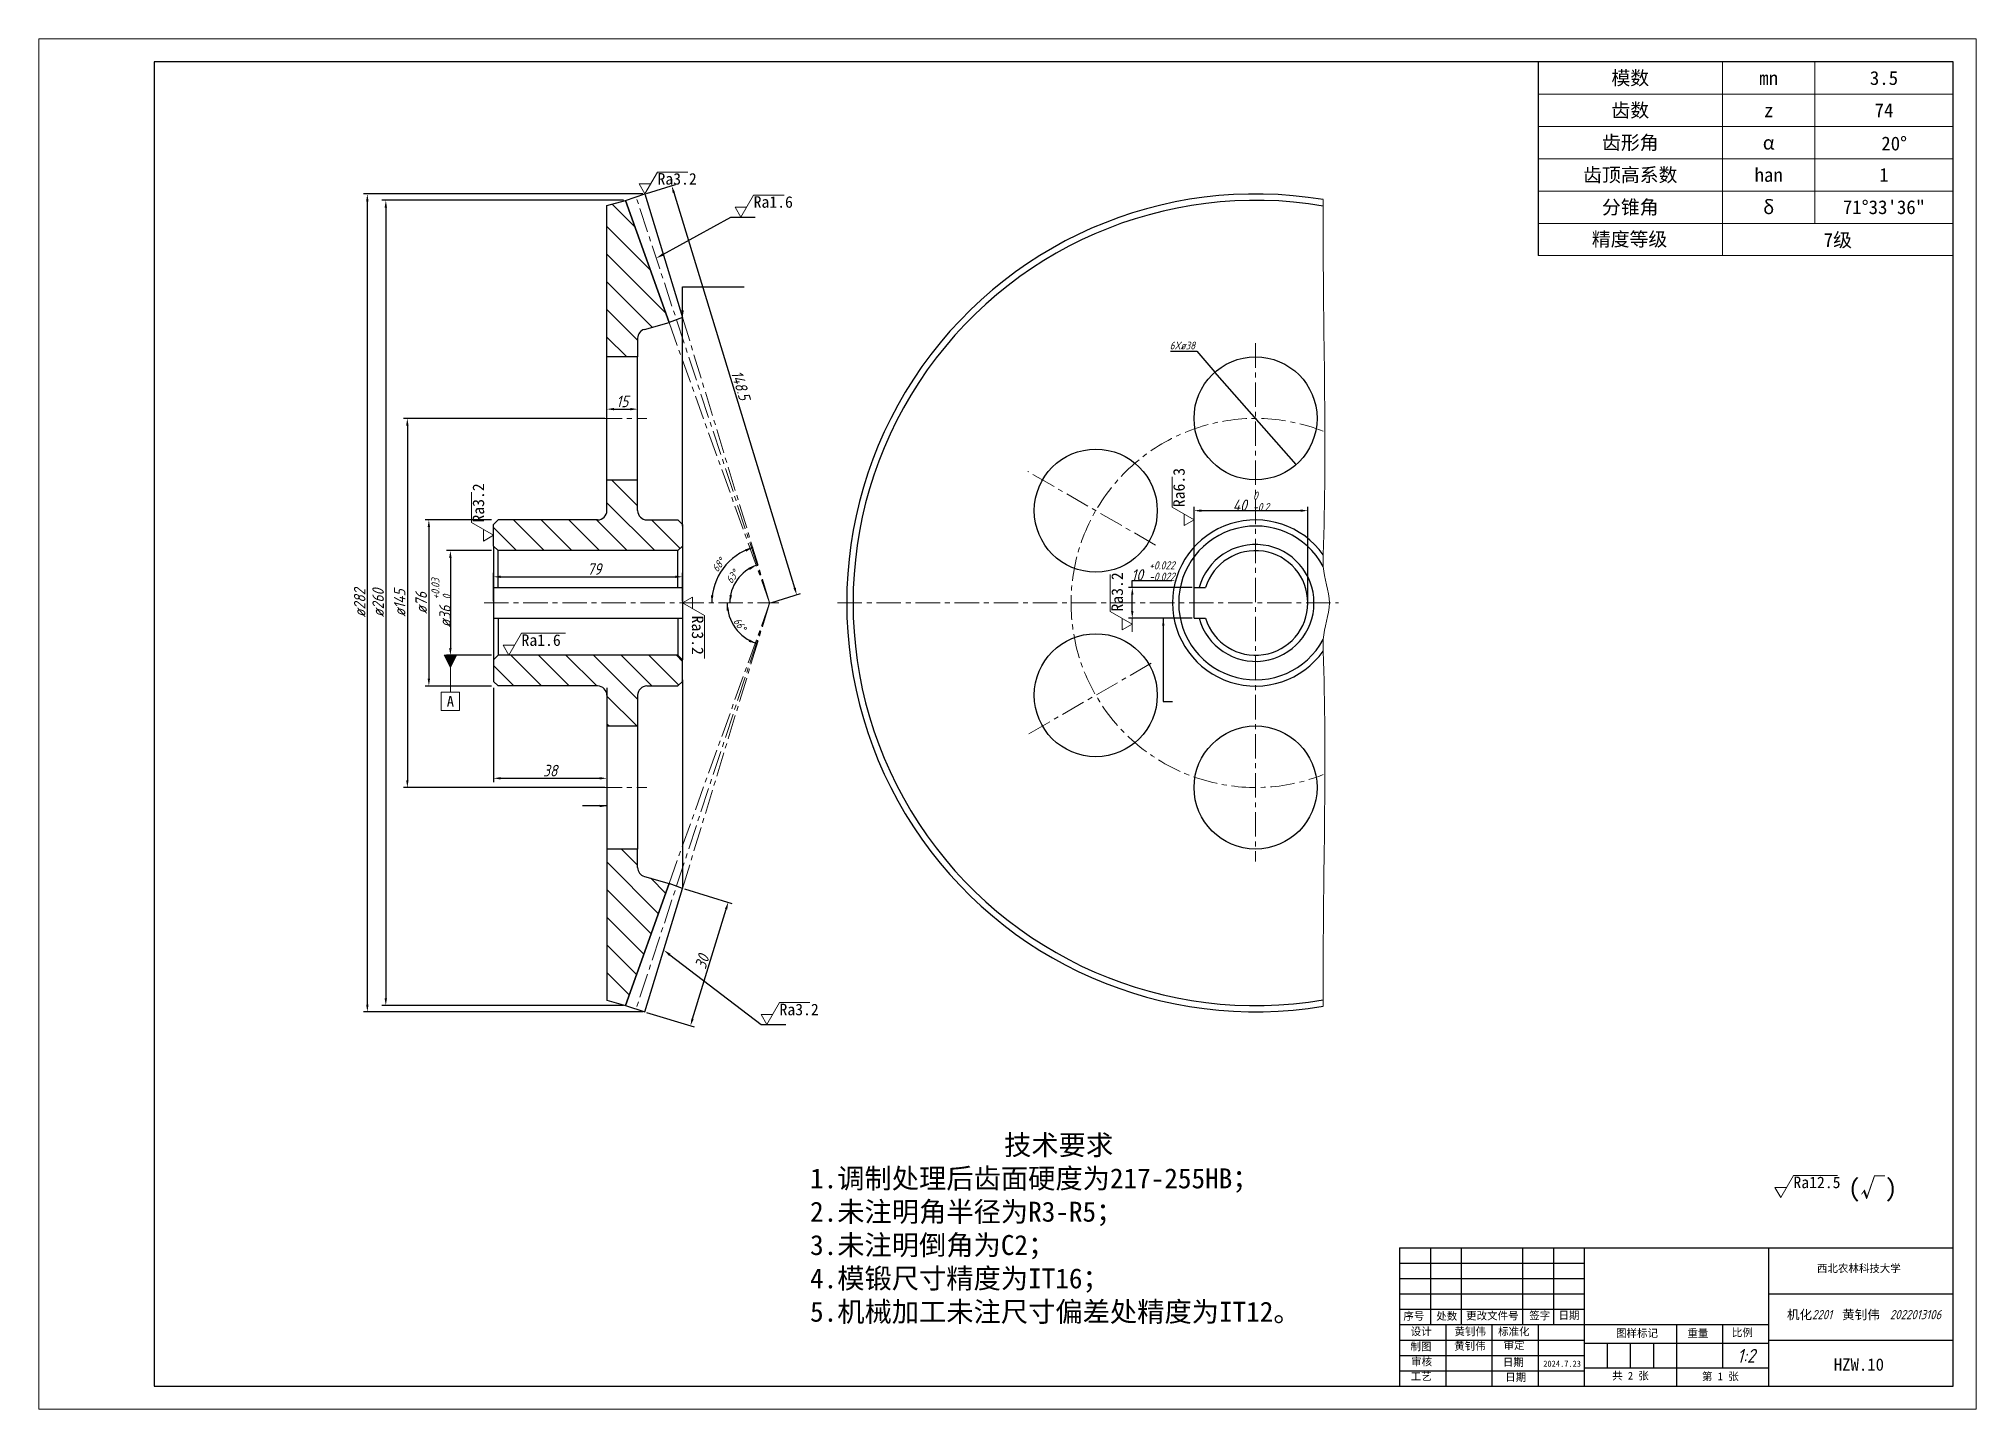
# Model space of a CAD drawing. Header units: millimetres. Extents: x 0 to 630, y 0 to 446.
import ezdxf
from ezdxf import colors
from ezdxf.entities.mleader import LeaderData, LeaderLine
from ezdxf.enums import TextEntityAlignment as Align
from ezdxf.math import Vec2, Vec3

# ---------------------------------------------------------------- set-up
doc = ezdxf.new("R2010")
doc.units = ezdxf.units.MM
doc.header["$LTSCALE"] = 0.25
doc.linetypes.add('CENTER', pattern=[50.8, 31.75, -6.35, 6.35, -6.35])
for name, color, linetype, lineweight in [('中心线', 6, 'CENTER', 15), ('剖面线', 5, 'Continuous', 15), ('尺寸', 3, 'Continuous', 15), ('文字', 7, 'Continuous', 15), ('标注', 7, 'Continuous', 15), ('粗实线', 7, 'Continuous', 30), ('细实线', 7, 'Continuous', 15)]:
    doc.layers.add(name, color=color, linetype=linetype, lineweight=lineweight)
doc.styles.add('gbeitc', font='gbeitc.shx', dxfattribs={"bigfont": 'gbcbig.shx'})
doc.styles.get("Standard").update_dxf_attribs({"font": ''})
doc.styles.add('数字与字母', font='gbeitc.shx')
doc.styles.get('Standard').set_extended_font_data('SimSun')
doc.dimstyles.new('ISO-25', dxfattribs={"dimtxt": 3.75, "dimasz": 2.34375, "dimexe": 1.25, "dimexo": 0.625, "dimtad": 1, "dimtoh": 1, "dimdec": 3, "dimdsep": 46, "dimtxsty": 'gbeitc', "dimcen": 2.5, "dimadec": 0, "dimazin": 0, "dimtfac": 1, "dimtdec": 3, "dimtmove": 0, "dimatfit": 3, "dimfxl": 1, "dimarcsym": 0})
pattern_1 = [(135, (0, 39.353), (-4.49013, -4.49013), [])]

# ---------------------------------------------------------------- blocks, each defined once
blk = doc.blocks.new('*D4')
at = {"layer": 'Defpoints', "color": 0, "transparency": 16777216}
for p in [(355.58, 267.1), (375.66, 267.1), (375.66, 257.1)]:
    blk.add_point(p, dxfattribs=at)
at = {"layer": '尺寸', "color": 0, "lineweight": -2, "transparency": 16777216}
for p, q in [((375.03, 267.1), (354.33, 267.1)), ((355.58, 267.1), (355.58, 269.45)), ((355.58, 269.45), (368.46, 269.45)), ((355.58, 259.45), (355.58, 264.76)), ((375.03, 257.1), (354.33, 257.1))]:
    blk.add_line(p, q, dxfattribs=at)
at = {"layer": '尺寸', "color": 0, "transparency": 16777216}
for points in [[(355.19, 264.76), (355.97, 264.76), (355.58, 267.1)], [(355.19, 259.45), (355.97, 259.45), (355.58, 257.1)]]:
    blk.add_solid(points, dxfattribs=at)
at = {"layer": '尺寸', "color": 0, "transparency": 16777216, "insert": (362.33, 272.48), "char_height": 3.75, "attachment_point": 5, "style": 'gbeitc'}
blk.add_mtext('10 {\\H0.7x;\\S+0.022^ -0.022;}', dxfattribs=at)
blk = doc.blocks.new('*D5')
at = {"layer": 'Defpoints', "color": 0, "transparency": 16777216}
for p in [(412.66, 292.1), (375.66, 262.1), (412.66, 262.1)]:
    blk.add_point(p, dxfattribs=at)
at = {"layer": '尺寸', "color": 0, "lineweight": -2, "transparency": 16777216}
for p, q in [((375.66, 262.73), (375.66, 293.35)), ((378, 292.1), (410.32, 292.1)), ((412.66, 262.73), (412.66, 293.35))]:
    blk.add_line(p, q, dxfattribs=at)
at = {"layer": '尺寸', "color": 0, "transparency": 16777216}
for points in [[(378, 292.49), (378, 291.71), (375.66, 292.1)], [(410.32, 292.49), (410.32, 291.71), (412.66, 292.1)]]:
    blk.add_solid(points, dxfattribs=at)
at = {"layer": '尺寸', "color": 0, "transparency": 16777216, "insert": (394.16, 295.13), "char_height": 3.75, "attachment_point": 5, "style": 'gbeitc'}
blk.add_mtext('40 {\\H0.7x;\\S0^ -0.2;}', dxfattribs=at)
blk = doc.blocks.new('*D6')
at = {"layer": 'Defpoints', "color": 0, "transparency": 16777216}
for p in [(147.85, 279.1), (133.85, 245.1), (147.85, 245.1)]:
    blk.add_point(p, dxfattribs=at)
at = {"layer": '尺寸', "color": 0, "lineweight": -2, "transparency": 16777216}
for p, q in [((147.23, 279.1), (132.6, 279.1)), ((133.85, 276.76), (133.85, 247.45)), ((147.23, 245.1), (132.6, 245.1))]:
    blk.add_line(p, q, dxfattribs=at)
at = {"layer": '尺寸', "color": 0, "transparency": 16777216}
for points in [[(133.46, 276.76), (134.24, 276.76), (133.85, 279.1)], [(133.46, 247.45), (134.24, 247.45), (133.85, 245.1)]]:
    blk.add_solid(points, dxfattribs=at)
at = {"layer": '尺寸', "color": 0, "transparency": 16777216, "insert": (130.82, 262.1), "char_height": 3.75, "attachment_point": 5, "rotation": 90, "style": 'gbeitc'}
blk.add_mtext('ø36 {\\H0.7x;\\S+0.03^ 0;}', dxfattribs=at)
blk = doc.blocks.new('*D7')
at = {"layer": 'Defpoints', "color": 0, "transparency": 16777216}
for p in [(147.85, 289.1), (126.85, 235.1), (147.85, 235.1)]:
    blk.add_point(p, dxfattribs=at)
at = {"layer": '尺寸', "color": 0, "lineweight": -2, "transparency": 16777216}
for p, q in [((147.23, 289.1), (125.6, 289.1)), ((126.85, 286.76), (126.85, 237.45)), ((147.23, 235.1), (125.6, 235.1))]:
    blk.add_line(p, q, dxfattribs=at)
at = {"layer": '尺寸', "color": 0, "transparency": 16777216}
for points in [[(126.46, 286.76), (127.24, 286.76), (126.85, 289.1)], [(126.46, 237.45), (127.24, 237.45), (126.85, 235.1)]]:
    blk.add_solid(points, dxfattribs=at)
at = {"layer": '尺寸', "color": 0, "transparency": 16777216, "insert": (124.35, 262.1), "char_height": 3.75, "attachment_point": 5, "rotation": 90, "style": 'gbeitc'}
blk.add_mtext('ø76', dxfattribs=at)
blk = doc.blocks.new('*D8')
at = {"layer": 'Defpoints', "color": 0, "transparency": 16777216}
for p in [(184.74, 322.1), (119.85, 202.1), (184.74, 202.1)]:
    blk.add_point(p, dxfattribs=at)
at = {"layer": '尺寸', "color": 0, "lineweight": -2, "transparency": 16777216}
for p, q in [((184.11, 322.1), (118.6, 322.1)), ((119.85, 319.76), (119.85, 204.45)), ((184.11, 202.1), (118.6, 202.1))]:
    blk.add_line(p, q, dxfattribs=at)
at = {"layer": '尺寸', "color": 0, "transparency": 16777216}
for points in [[(119.46, 319.76), (120.24, 319.76), (119.85, 322.1)], [(119.46, 204.45), (120.24, 204.45), (119.85, 202.1)]]:
    blk.add_solid(points, dxfattribs=at)
at = {"layer": '尺寸', "color": 0, "transparency": 16777216, "insert": (117.35, 262.1), "char_height": 3.75, "attachment_point": 5, "rotation": 90, "style": 'gbeitc'}
blk.add_mtext('ø145', dxfattribs=at)
blk = doc.blocks.new('*D9')
at = {"layer": 'Defpoints', "color": 0, "transparency": 16777216}
for p in [(190.76, 392.98), (112.85, 131.23), (190.76, 131.23)]:
    blk.add_point(p, dxfattribs=at)
at = {"layer": '尺寸', "color": 0, "lineweight": -2, "transparency": 16777216}
for p, q in [((190.14, 392.98), (111.6, 392.98)), ((112.85, 390.63), (112.85, 133.57)), ((190.14, 131.23), (111.6, 131.23))]:
    blk.add_line(p, q, dxfattribs=at)
at = {"layer": '尺寸', "color": 0, "transparency": 16777216}
for points in [[(112.46, 390.63), (113.24, 390.63), (112.85, 392.98)], [(112.46, 133.57), (113.24, 133.57), (112.85, 131.23)]]:
    blk.add_solid(points, dxfattribs=at)
at = {"layer": '尺寸', "color": 0, "transparency": 16777216, "insert": (110.35, 262.1), "char_height": 3.75, "attachment_point": 5, "rotation": 90, "style": 'gbeitc'}
blk.add_mtext('ø260', dxfattribs=at)
blk = doc.blocks.new('*D10')
at = {"layer": 'Defpoints', "color": 0, "transparency": 16777216}
for p in [(106.85, 395.04), (197.07, 395.04), (197.07, 129.16)]:
    blk.add_point(p, dxfattribs=at)
at = {"layer": '尺寸', "color": 0, "lineweight": -2, "transparency": 16777216}
for p, q in [((196.45, 395.04), (105.6, 395.04)), ((106.85, 131.51), (106.85, 392.7)), ((196.45, 129.16), (105.6, 129.16))]:
    blk.add_line(p, q, dxfattribs=at)
at = {"layer": '尺寸', "color": 0, "transparency": 16777216}
for points in [[(106.46, 392.7), (107.24, 392.7), (106.85, 395.04)], [(106.46, 131.51), (107.24, 131.51), (106.85, 129.16)]]:
    blk.add_solid(points, dxfattribs=at)
at = {"layer": '尺寸', "color": 0, "transparency": 16777216, "insert": (104.35, 262.1), "char_height": 3.75, "attachment_point": 5, "rotation": 90, "style": 'gbeitc'}
blk.add_mtext('ø282', dxfattribs=at)
blk = doc.blocks.new('*D11')
at = {"layer": 'Defpoints', "color": 0, "transparency": 16777216}
for p in [(147.85, 235.1), (184.74, 235.1), (184.74, 205.1)]:
    blk.add_point(p, dxfattribs=at)
at = {"layer": '尺寸', "color": 0, "lineweight": -2, "transparency": 16777216}
for p, q in [((147.85, 234.48), (147.85, 203.85)), ((184.74, 234.48), (184.74, 203.85)), ((150.2, 205.1), (182.39, 205.1))]:
    blk.add_line(p, q, dxfattribs=at)
at = {"layer": '尺寸', "color": 0, "transparency": 16777216}
for points in [[(150.2, 205.49), (150.2, 204.71), (147.85, 205.1)], [(182.39, 205.49), (182.39, 204.71), (184.74, 205.1)]]:
    blk.add_solid(points, dxfattribs=at)
at = {"layer": '尺寸', "color": 0, "transparency": 16777216, "insert": (166.29, 207.6), "char_height": 3.75, "attachment_point": 5, "style": 'gbeitc'}
blk.add_mtext('38', dxfattribs=at)
blk = doc.blocks.new('*D12')
at = {"layer": 'Defpoints', "color": 0, "transparency": 16777216}
for p in [(209.35, 270.6), (147.85, 262.1), (209.35, 262.1)]:
    blk.add_point(p, dxfattribs=at)
at = {"layer": '尺寸', "color": 0, "lineweight": -2, "transparency": 16777216}
for p, q in [((147.85, 262.73), (147.85, 271.85)), ((209.35, 262.73), (209.35, 271.85)), ((150.2, 270.6), (207.01, 270.6))]:
    blk.add_line(p, q, dxfattribs=at)
at = {"layer": '尺寸', "color": 0, "transparency": 16777216}
for points in [[(150.2, 270.99), (150.2, 270.21), (147.85, 270.6)], [(207.01, 270.99), (207.01, 270.21), (209.35, 270.6)]]:
    blk.add_solid(points, dxfattribs=at)
at = {"layer": '尺寸', "color": 0, "transparency": 16777216, "insert": (178.6, 273.1), "char_height": 3.75, "attachment_point": 5, "style": 'gbeitc'}
blk.add_mtext('  79', dxfattribs=at)
blk = doc.blocks.new('*D13')
at = {"layer": 'Defpoints', "color": 0, "transparency": 16777216}
for p in [(184.74, 325.1), (194.74, 325.1), (194.74, 325.1)]:
    blk.add_point(p, dxfattribs=at)
at = {"layer": '尺寸', "color": 0, "lineweight": -2, "transparency": 16777216}
for p, q in [((184.74, 325.73), (184.74, 326.35)), ((187.08, 325.1), (192.39, 325.1)), ((194.74, 325.73), (194.74, 326.35))]:
    blk.add_line(p, q, dxfattribs=at)
at = {"layer": '尺寸', "color": 0, "transparency": 16777216}
for points in [[(187.08, 325.49), (187.08, 324.71), (184.74, 325.1)], [(192.39, 325.49), (192.39, 324.71), (194.74, 325.1)]]:
    blk.add_solid(points, dxfattribs=at)
at = {"layer": '尺寸', "color": 0, "transparency": 16777216, "insert": (189.74, 327.6), "char_height": 3.75, "attachment_point": 5, "style": 'gbeitc'}
blk.add_mtext('15', dxfattribs=at)
blk = doc.blocks.new('*D14')
at = {"layer": 'Defpoints', "color": 0, "transparency": 16777216}
for p in [(197.07, 395.04), (246.46, 264.78), (237.72, 262.1)]:
    blk.add_point(p, dxfattribs=at)
at = {"layer": '尺寸', "color": 0, "lineweight": -2, "transparency": 16777216}
for p, q in [((197.67, 395.23), (207.01, 398.08)), ((206.5, 395.48), (245.78, 267.02)), ((238.32, 262.29), (247.66, 265.14))]:
    blk.add_line(p, q, dxfattribs=at)
at = {"layer": '尺寸', "color": 0, "transparency": 16777216}
for points in [[(206.88, 395.59), (206.13, 395.36), (205.82, 397.72)], [(246.15, 267.13), (245.41, 266.9), (246.46, 264.78)]]:
    blk.add_solid(points, dxfattribs=at)
at = {"layer": '尺寸', "color": 0, "transparency": 16777216, "insert": (228.26, 332.87), "char_height": 3.75, "attachment_point": 5, "rotation": 287.00119, "style": 'gbeitc'}
blk.add_mtext('148.5', dxfattribs=at)
blk = doc.blocks.new('*D15')
at = {"layer": 'Defpoints', "color": 0, "transparency": 16777216}
for p in [(209.35, 169.33), (224.19, 164.79), (197.07, 129.16)]:
    blk.add_point(p, dxfattribs=at)
at = {"layer": '尺寸', "color": 0, "lineweight": -2, "transparency": 16777216}
for p, q in [((209.95, 169.14), (225.38, 164.43)), ((212.59, 126.87), (223.5, 162.55)), ((197.67, 128.98), (213.1, 124.26))]:
    blk.add_line(p, q, dxfattribs=at)
at = {"layer": '尺寸', "color": 0, "transparency": 16777216}
for points in [[(223.13, 162.66), (223.88, 162.44), (224.19, 164.79)], [(212.22, 126.98), (212.97, 126.75), (211.91, 124.63)]]:
    blk.add_solid(points, dxfattribs=at)
at = {"layer": '尺寸', "color": 0, "transparency": 16777216, "insert": (215.66, 145.44), "char_height": 3.75, "attachment_point": 5, "rotation": 72.99881, "style": 'gbeitc'}
blk.add_mtext('30', dxfattribs=at)
blk = doc.blocks.new('*D16')
at = {"layer": 'Defpoints', "color": 0, "transparency": 16777216}
for p in [(204.94, 353.28), (228.78, 271.56), (144.85, 262.1), (237.66, 262.1), (240.66, 262.1)]:
    blk.add_point(p, dxfattribs=at)
at = {"layer": '尺寸', "color": 0, "lineweight": -2, "transparency": 16777216}
blk.add_arc((237.66, 262.1), 12.97, 109.74095, 180, dxfattribs=at)
at = {"layer": '尺寸', "color": 0, "transparency": 16777216, "insert": (225.52, 270.64), "char_height": 2.5, "attachment_point": 5, "rotation": 54.87047, "style": 'gbeitc'}
blk.add_mtext('63°', dxfattribs=at)
blk = doc.blocks.new('_None')
blk = doc.blocks.new('*D17')
at = {"layer": 'Defpoints', "color": 0, "transparency": 16777216}
for p in [(144.85, 262.1), (237.66, 262.1), (240.66, 262.1), (225.03, 256.5), (194.2, 130.04)]:
    blk.add_point(p, dxfattribs=at)
at = {"layer": '尺寸', "color": 0, "lineweight": -2, "transparency": 16777216}
blk.add_arc((237.66, 262.1), 13.82, 180, 251.78739, dxfattribs=at)
at = {"layer": '尺寸', "color": 0, "transparency": 16777216, "insert": (227.98, 255.1), "char_height": 2.5, "attachment_point": 5, "rotation": 305.89369, "style": 'gbeitc'}
blk.add_mtext('66°', dxfattribs=at)
blk = doc.blocks.new('*D18')
at = {"layer": 'Defpoints', "color": 0, "transparency": 16777216}
for p in [(209.35, 354.88), (225.22, 276.25), (144.85, 262.1), (237.66, 262.1), (240.66, 262.1)]:
    blk.add_point(p, dxfattribs=at)
at = {"layer": '尺寸', "color": 0, "lineweight": -2, "transparency": 16777216}
blk.add_arc((237.66, 262.1), 18.83, 106.96533, 180, dxfattribs=at)
at = {"layer": '尺寸', "color": 0, "transparency": 16777216, "insert": (221.01, 274.43), "char_height": 2.5, "attachment_point": 5, "rotation": 53.48266, "style": 'gbeitc'}
blk.add_mtext('68°', dxfattribs=at)
blk = doc.blocks.new('*D20')
at = {"layer": 'Defpoints', "color": 0, "transparency": 16777216}
for p in [(382.46, 337.13), (408.86, 307.08)]:
    blk.add_point(p, dxfattribs=at)
at = {"layer": '尺寸', "color": 0, "lineweight": -2, "transparency": 16777216}
for p, q in [((367.99, 343.9), (376.51, 343.9)), ((376.51, 343.9), (382.46, 337.13)), ((408.86, 307.08), (382.46, 337.13))]:
    blk.add_line(p, q, dxfattribs=at)
at = {"layer": '尺寸', "color": 0, "transparency": 16777216, "insert": (371.9, 345.78), "char_height": 2.5, "width": 4.4792, "attachment_point": 5, "style": 'gbeitc'}
blk.add_mtext('6Xø38', dxfattribs=at)

msp = doc.modelspace()

# ---------------------------------------------------------------- hatches: boundary and pattern name
at = {"layer": '剖面线'}
h = msp.add_hatch(dxfattribs=at)
h.set_pattern_fill('ANSI31', color=0, scale=2, angle=90, style=0)
h.set_pattern_definition(pattern_1)
edge = h.paths.add_edge_path()
edge.add_line((184.7366, 342.1027), (184.7366, 391.2708))
edge.add_line((184.7366, 391.2708), (190.7613, 392.9777))
edge.add_line((190.7613, 392.9777), (204.9367, 353.2796))
edge.add_line((204.9367, 353.2796), (196.9239, 351.0246))
edge.add_arc((197.7366, 348.1368), 3, 105.7179552, 180)
edge.add_line((194.7366, 348.1368), (194.7366, 342.1027))
edge.add_line((194.7366, 342.1027), (184.7366, 342.1027))
h = msp.add_hatch(dxfattribs=at)
h.set_pattern_fill('ANSI31', color=0, scale=2, angle=90, style=0)
h.set_pattern_definition(pattern_1)
edge = h.paths.add_edge_path()
edge.add_line((147.8533, 280.6027), (147.8533, 287.6027))
edge.add_line((147.8533, 287.6027), (149.3533, 289.1027))
edge.add_line((149.3533, 289.1027), (181.7366, 289.1027))
edge.add_arc((181.7366, 292.1027), 3, 270, 360)
edge.add_line((184.7366, 292.1027), (184.7366, 302.1027))
edge.add_line((184.7366, 302.1027), (194.7366, 302.1027))
edge.add_line((194.7366, 302.1027), (194.7366, 292.1027))
edge.add_arc((197.7366, 292.1027), 3, 180, 270)
edge.add_line((197.7366, 289.1027), (207.8533, 289.1027))
edge.add_line((207.8533, 289.1027), (209.3533, 287.6027))
edge.add_line((209.3533, 287.6027), (209.3533, 280.6027))
edge.add_line((209.3533, 280.6027), (207.8533, 279.1027))
edge.add_line((207.8533, 279.1027), (149.3533, 279.1027))
edge.add_line((149.3533, 279.1027), (147.8533, 280.6027))
h = msp.add_hatch(dxfattribs=at)
h.set_pattern_fill('ANSI31', color=0, scale=2, angle=90, style=0)
h.set_pattern_definition(pattern_1)
edge = h.paths.add_edge_path()
edge.add_line((147.8533, 243.6027), (147.8533, 236.6027))
edge.add_line((147.8533, 236.6027), (149.3533, 235.1027))
edge.add_line((149.3533, 235.1027), (181.7366, 235.1027))
edge.add_arc((181.7366, 232.1027), 3, 0, 90, ccw=False)
edge.add_line((184.7366, 232.1027), (184.7366, 222.1027))
edge.add_line((184.7366, 222.1027), (194.7366, 222.1027))
edge.add_line((194.7366, 222.1027), (194.7366, 232.1027))
edge.add_arc((197.7366, 232.1027), 3, 90, 180, ccw=False)
edge.add_line((197.7366, 235.1027), (207.8533, 235.1027))
edge.add_line((207.8533, 235.1027), (209.3533, 236.6027))
edge.add_line((209.3533, 236.6027), (209.3533, 243.6027))
edge.add_line((209.3533, 243.6027), (207.8533, 245.1027))
edge.add_line((207.8533, 245.1027), (149.3533, 245.1027))
edge.add_line((149.3533, 245.1027), (147.8533, 243.6027))
h = msp.add_hatch(dxfattribs=at)
h.set_pattern_fill('ANSI31', color=0, scale=2, angle=90, style=0)
h.set_pattern_definition(pattern_1)
edge = h.paths.add_edge_path()
edge.add_line((184.7366, 182.1027), (184.7366, 132.9345))
edge.add_line((184.7366, 132.9345), (190.7613, 131.2277))
edge.add_line((190.7613, 131.2277), (204.9367, 170.9258))
edge.add_line((204.9367, 170.9258), (196.9239, 173.1808))
edge.add_arc((197.7366, 176.0686), 3, 180, 254.2820448, ccw=False)
edge.add_line((194.7366, 176.0686), (194.7366, 182.1027))
edge.add_line((194.7366, 182.1027), (184.7366, 182.1027))
at = {"layer": '标注'}
msp.add_hatch(color=0, dxfattribs=at).paths.add_polyline_path([(131.8533, 245.1027), (135.8533, 245.1027), (133.8533, 241.1027)])

# ---------------------------------------------------------------- linework, layer by layer
at = {"layer": '中心线', "color": 0}
for p, q in [((237.6563, 262.1027), (194.204, 394.1655)), ((204.9367, 353.2796), (237.6563, 262.1027)), ((209.3533, 354.8782), (237.6563, 262.1027)), ((395.6598, 346.4948), (395.6598, 178.0272)), ((181.7366, 322.1027), (197.7366, 322.1027)), ((363.1315, 280.8829), (321.5706, 304.8781)), ((144.8533, 262.1027), (240.6563, 262.1027)), ((237.6563, 262.1027), (194.204, 130.0399)), ((204.9367, 170.9258), (237.6563, 262.1027)), ((209.3533, 169.3272), (237.6563, 262.1027)), ((259.7198, 262.1027), (422.6598, 262.1027)), ((361.7624, 242.5321), (321.4657, 219.2667)), ((181.7366, 202.1027), (197.7366, 202.1027))]:
    msp.add_line(p, q, dxfattribs=at)
msp.add_arc((395.6598, 262.1027), 60, 68.4898117, 291.5101883, dxfattribs=at)
at = {"layer": '尺寸', "color": 0}
msp.add_line((355.579, 257.1027), (355.579, 252.6707), dxfattribs=at)
for points in [[(229.6905, 279.5496), (232.1605, 280.1174), (230.0081, 278.7792)], [(230.8507, 273.5727), (233.2755, 274.3101), (231.2209, 272.8261)], [(219.3969, 264.5711), (218.8219, 262.1027), (218.5653, 264.6242)], [(225.4254, 264.5271), (224.6866, 262.1027), (224.5991, 264.6357)], [(223.6257, 259.5771), (223.8375, 262.1027), (224.4562, 259.6449)], [(231.1299, 250.2217), (233.3373, 248.9762), (230.8453, 249.4385)]]:
    msp.add_solid(points, dxfattribs=at)
at = {"layer": '文字', "color": 0}
for p, q in [((630, 445.5), (0, 445.5)), ((0, 445.5), (0, 0)), ((630, 0), (630, 445.5)), ((566.4334, 68.8322), (570.5584, 75.9769)), ((570.5584, 75.9769), (584.9168, 75.9769)), ((566.4334, 68.8322), (564.5584, 72.0798)), ((564.5584, 72.0798), (568.3084, 72.0798)), ((0, 0), (630, 0))]:
    msp.add_line(p, q, dxfattribs=at)
at = {"layer": '标注', "color": 0}
for p, q in [((197.0729, 395.0427), (195.1979, 398.2903)), ((195.1979, 398.2903), (198.9479, 398.2903)), ((197.0729, 395.0427), (201.1979, 402.1874)), ((201.1979, 402.1874), (211.0979, 402.1874)), ((228.3305, 387.5336), (226.4555, 390.7812)), ((226.4555, 390.7812), (230.2055, 390.7812)), ((228.3305, 387.5336), (232.4555, 394.6783)), ((232.4555, 394.6783), (242.3555, 394.6783)), ((368.515, 293.2277), (368.515, 303.1277)), ((140.7086, 288.2277), (140.7086, 298.1277)), ((375.6598, 289.1027), (368.515, 293.2277)), ((372.4122, 287.2277), (372.4122, 290.9777)), ((147.8533, 284.1027), (140.7086, 288.2277)), ((144.6057, 282.2277), (144.6057, 285.9777)), ((147.8533, 284.1027), (144.6057, 282.2277)), ((375.6598, 289.1027), (372.4122, 287.2277)), ((348.4342, 259.3085), (348.4342, 271.304)), ((209.3533, 262.1027), (212.6009, 263.9777)), ((209.3533, 262.1027), (216.498, 257.9777)), ((212.6009, 263.9777), (212.6009, 260.2277)), ((355.579, 255.1835), (348.4342, 259.3085)), ((152.8533, 245.1027), (156.9783, 252.2474)), ((156.9783, 252.2474), (171.2528, 252.2474)), ((216.498, 257.9777), (216.498, 244.0267)), ((352.3314, 253.3085), (352.3314, 257.0585)), ((355.579, 255.1835), (352.3314, 253.3085)), ((152.8533, 245.1027), (150.9783, 248.3503)), ((150.9783, 248.3503), (154.7283, 248.3503)), ((131.8533, 245.1027), (135.8533, 245.1027)), ((131.8533, 245.1027), (133.8533, 241.1027)), ((135.8533, 245.1027), (133.8533, 241.1027)), ((133.8533, 241.1027), (133.8533, 233.1027)), ((130.8533, 233.1027), (136.8533, 233.1027)), ((130.8533, 227.1027), (130.8533, 233.1027)), ((136.8533, 233.1027), (136.8533, 227.1027)), ((136.8533, 227.1027), (130.8533, 227.1027)), ((236.7455, 125.0318), (234.8705, 128.2794)), ((234.8705, 128.2794), (238.6205, 128.2794)), ((236.7455, 125.0318), (240.8705, 132.1765)), ((240.8705, 132.1765), (250.7705, 132.1765))]:
    msp.add_line(p, q, dxfattribs=at)
at = {"layer": '粗实线', "color": 0}
for p, q in [((622.5, 438), (37.5, 438)), ((37.5, 438), (37.5, 7.5)), ((622.5, 438), (487.5, 438)), ((487.5, 438), (487.5, 375)), ((622.5, 7.5), (622.5, 438)), ((622.5, 270), (622.5, 438)), ((184.7366, 391.2708), (190.7613, 392.9777)), ((184.7366, 342.1027), (184.7366, 391.2708)), ((190.7613, 392.9777), (197.0729, 395.0427)), ((190.7613, 392.9777), (204.9367, 353.2796)), ((204.9367, 353.2796), (190.7613, 392.9777)), ((197.0729, 395.0427), (209.3533, 354.8782)), ((196.9239, 351.0246), (204.9367, 353.2796)), ((209.3533, 354.8782), (204.9367, 353.2796)), ((209.3533, 287.1027), (209.3533, 354.8782)), ((194.7366, 348.1368), (194.7366, 342.1027)), ((194.7366, 342.1027), (184.7366, 342.1027)), ((184.7366, 302.1027), (184.7366, 342.1027)), ((194.7366, 302.1027), (194.7366, 342.1027)), ((184.7366, 292.1027), (184.7366, 302.1027)), ((184.7366, 302.1027), (194.7366, 302.1027)), ((194.7366, 292.1027), (194.7366, 302.1027)), ((147.8533, 287.6027), (149.3533, 289.1027)), ((147.8533, 280.6027), (147.8533, 287.6027)), ((181.7366, 289.1027), (149.3533, 289.1027)), ((197.7366, 289.1027), (207.8533, 289.1027)), ((207.8533, 289.1027), (209.3533, 287.6027)), ((209.3533, 287.6027), (209.3533, 280.6027)), ((149.3533, 279.1027), (147.8533, 280.6027)), ((147.8533, 280.6027), (147.8533, 243.6027)), ((207.8533, 279.1027), (149.3533, 279.1027)), ((149.3533, 267.1027), (149.3533, 279.1027)), ((209.3533, 280.6027), (207.8533, 279.1027)), ((207.8533, 267.1027), (207.8533, 279.1027)), ((209.3533, 280.6027), (209.3533, 243.6027)), ((147.8533, 267.1027), (209.3533, 267.1027)), ((375.6598, 257.1027), (375.6598, 267.1027)), ((375.6598, 267.1027), (379.4117, 267.1027)), ((147.8533, 257.1027), (209.3533, 257.1027)), ((149.3533, 257.1027), (149.3533, 245.1027)), ((207.8533, 257.1027), (207.8533, 245.1027)), ((375.6598, 257.1027), (379.4117, 257.1027)), ((149.3533, 245.1027), (147.8533, 243.6027)), ((147.8533, 243.6027), (147.8533, 236.6027)), ((207.8533, 245.1027), (149.3533, 245.1027)), ((209.3533, 243.6027), (207.8533, 245.1027)), ((209.3533, 236.6027), (209.3533, 243.6027)), ((147.8533, 236.6027), (149.3533, 235.1027)), ((181.7366, 235.1027), (149.3533, 235.1027)), ((197.7366, 235.1027), (197.7366, 235.1027)), ((197.7366, 235.1027), (207.8533, 235.1027)), ((207.8533, 235.1027), (209.3533, 236.6027)), ((209.3533, 237.1027), (209.3533, 169.3272)), ((184.7366, 232.1027), (184.7366, 232.1027)), ((184.7366, 232.1027), (184.7366, 222.1027)), ((194.7366, 232.1027), (194.7366, 222.1027)), ((184.7366, 222.1027), (194.7366, 222.1027)), ((184.7366, 222.1027), (184.7366, 182.1027)), ((194.7366, 222.1027), (194.7366, 182.1027)), ((184.7366, 182.1027), (184.7366, 132.9345)), ((194.7366, 182.1027), (184.7366, 182.1027)), ((194.7366, 176.0686), (194.7366, 182.1027)), ((190.7613, 131.2277), (204.9367, 170.9258)), ((204.9367, 170.9258), (190.7613, 131.2277)), ((196.9239, 173.1808), (204.9367, 170.9258)), ((209.3533, 169.3272), (204.9367, 170.9258)), ((197.0729, 129.1627), (209.3533, 169.3272)), ((184.7366, 132.9345), (190.7613, 131.2277)), ((190.7613, 131.2277), (197.0729, 129.1627)), ((442.5, 52.5), (442.5, 7.5)), ((442.5, 52.5), (502.5, 52.5)), ((452.5, 52.5), (452.5, 27.5)), ((462.5, 52.5), (462.5, 27.5)), ((482.5, 52.5), (482.5, 27.5)), ((492.5, 52.5), (492.5, 27.5)), ((502.5, 52.5), (502.5, 27.5)), ((502.5, 52.5), (562.5, 52.5)), ((562.5, 52.5), (562.5, 27.5)), ((562.5, 52.5), (622.5, 52.5)), ((442.5, 47.5), (502.5, 47.5)), ((442.5, 42.5), (502.5, 42.5)), ((442.5, 37.5), (502.5, 37.5)), ((442.5, 32.5), (502.5, 32.5)), ((562.5, 37.5), (622.5, 37.5)), ((442.5, 27.5), (502.5, 27.5)), ((457.5, 27.5), (457.5, 7.5)), ((472.5, 27.5), (472.5, 7.5)), ((487.5, 27.5), (487.5, 7.5)), ((502.5, 27.5), (502.5, 7.5)), ((502.5, 27.5), (562.5, 27.5)), ((532.5, 27.5), (532.5, 21.5)), ((547.5, 27.5), (547.5, 13.5)), ((562.5, 27.5), (562.5, 13.5)), ((442.5, 22.5), (502.5, 22.5)), ((502.5, 21.5), (562.5, 21.5)), ((510, 21.5), (510, 13.5)), ((517.5, 21.5), (517.5, 13.5)), ((525, 21.5), (525, 13.5)), ((532.5, 21.5), (532.5, 13.5)), ((562.5, 22.5), (622.5, 22.5)), ((442.5, 17.5), (502.5, 17.5)), ((502.5, 13.5), (562.5, 13.5)), ((532.5, 13.5), (532.5, 7.5)), ((562.5, 13.5), (562.5, 7.5)), ((37.5, 7.5), (622.5, 7.5)), ((442.5, 12.5), (502.5, 12.5))]:
    msp.add_line(p, q, dxfattribs=at)
for centre in [(395.6598, 322.1027), (343.6982, 292.1027), (343.6982, 232.1027), (395.6598, 202.1027)]:
    msp.add_circle(centre, 20, dxfattribs=at)
for centre, radius, start, end in [((395.6598, 262.1027), 132.94, 80.4744044, 279.5255956), ((395.6598, 262.1027), 130.875, 80.3226715, 279.6773285), ((197.7366, 348.1368), 3, 105.7179552, 180), ((181.7366, 292.1027), 3, 270, 0), ((197.7366, 292.1027), 3, 180, 270), ((395.6598, 262.1027), 27, 35.4309447, 324.5690553), ((395.6598, 262.1027), 25, 28.3576366, 331.6423634), ((395.6598, 262.1027), 19, 195.2575233, 164.7424767), ((395.6598, 262.1027), 17, 197.1046352, 162.8953648), ((181.7366, 232.1027), 3, 0, 90), ((197.7366, 232.1027), 3, 90, 180), ((197.7366, 176.0686), 3, 180, 254.2820448)]:
    msp.add_arc(centre, radius, start, end, dxfattribs=at)
at = {"layer": '细实线', "color": 0}
for p, q in [((547.5, 438), (547.5, 375)), ((577.5, 438), (577.5, 385.5)), ((622.5, 427.5), (487.5, 427.5)), ((622.5, 417), (487.5, 417)), ((622.5, 406.5), (487.5, 406.5)), ((622.5, 396), (487.5, 396)), ((622.5, 385.5), (487.5, 385.5)), ((622.5, 375), (487.5, 375))]:
    msp.add_line(p, q, dxfattribs=at)
msp.add_open_spline([(417.6598, 393.2097), (417.6597, 392.5336), (417.6597, 389.1701), (417.6603, 385.1288), (417.6508, 347.3197), (418.9147, 310.996), (417.4166, 271.2116), (421.3672, 262.1027), (417.4166, 252.9938), (418.9147, 213.2094), (417.6508, 176.8857), (417.6603, 139.0766), (417.6597, 135.0353), (417.6597, 131.6718), (417.6598, 130.9957)], degree=3, knots=[0, 0, 0, 0, 2.02839829, 10.09046515, 12.12380086, 115.45451711, 119.23265086, 131.27424544, 143.31584002, 147.09397377, 250.42469002, 252.45802573, 260.52009259, 262.54849088, 262.54849088, 262.54849088, 262.54849088], dxfattribs=at)

# ---------------------------------------------------------------- texts
at = {"layer": '尺寸', "color": 0, "insert": (250.7989, 89.1317), "char_height": 5.25, "width": 168.604143, "attachment_point": 1}
msp.add_mtext('         {\\H1.2381x;       技术要求\\P\\pxql;1.调制处理后齿面硬度为217-255HB；\\P2.未注明角半径为R3-R5；\\P3.未注明倒角为C2；\\P4.模锻尺寸精度为IT16；\\P5.机械加工未注尺寸偏差处精度为IT12。}', dxfattribs=at)
at = {"layer": '文字', "color": 0}
for s, height, p in [('模数', 4.5, (517.5, 432.75)), ('3.5', 4.5, (600, 432.75)), ('mn', 4.5, (562.5, 432.75)), ('齿数', 4.5, (517.5, 422.25)), ('z', 4.5, (562.5, 422.25)), ('74', 4.5, (600, 422.25)), ('齿形角', 4.5, (517.5, 411.75)), ('α', 4.5, (562.5, 411.75)), ('20°', 4.5, (603.3188, 411.4574)), ('齿顶高系数', 4.5, (517.5, 401.25)), ('han', 4.5, (562.5, 401.25)), ('1', 4.5, (600, 401.25)), ('分锥角', 4.5, (517.5, 390.75)), ('δ', 4.5, (562.5, 390.75)), ('71°33\'36"', 4.5, (600, 390.75)), ('精度等级', 4.5, (517.249, 380.3489)), ('7级', 4.5, (585, 380.0981)), ('A', 3.5, (133.8533, 230.1027)), ('(√)', 5.86841, (596.3263, 71.968))]:
    msp.add_text(s, height=height, dxfattribs=at).set_placement(p, align=Align.MIDDLE_CENTER)
msp.add_text('Ra12.5', height=3.75, dxfattribs=at).set_placement((570.5584, 75.6197), align=Align.TOP_LEFT)
at = {"layer": '标注', "color": 0}
for s, p in [('Ra3.2', (201.1979, 401.8302)), ('Ra1.6', (232.4555, 394.321)), ('Ra1.6', (156.9783, 251.8902)), ('Ra3.2', (240.8705, 131.8192))]:
    msp.add_text(s, height=3.75, dxfattribs=at).set_placement(p, align=Align.TOP_LEFT)
for s, rotation, p in [('Ra6.3', 90, (368.8723, 293.2277)), ('Ra3.2', 90, (141.0659, 288.2277)), ('Ra3.2', 90, (348.7915, 259.3085)), ('Ra3.2', 270, (216.1408, 257.9777))]:
    msp.add_text(s, height=3.75, rotation=rotation, dxfattribs=at).set_placement(p, align=Align.TOP_LEFT)
at = {"layer": '粗实线', "color": 0, "attachment_point": 1, "style": '数字与字母'}
for s, width, insert, char_height in [('{\\fSimSun|b0|i0|c134|p2;西北农林科技大学}', 39.238267, (578.1883, 47.0406), 2.5), ('{\\fSimSun|b0|i0|c134|p2;序号}', 10.934095, (443.7164, 31.5791), 2.5), ('{\\fSimSun|b0|i0|c134|p2;处数}', 10.934095, (454.4223, 31.5445), 2.5), ('{\\fSimSun|b0|i0|c134|p2;更改文件号}', 19.319636, (464.1274, 31.6484), 2.5), ('{\\fSimSun|b0|i0|c134|p2;签字}', 10.934095, (484.644, 31.6858), 2.5), ('{\\fSimSun|b0|i0|c134|p2;日期}', 10.934095, (494.1718, 31.7897), 2.5), ('{\\fSimSun|b0|i0|c134|p2;设计}', 10.934095, (446.0996, 26.5411), 2.5), ('{\\fSimSun|b0|i0|c134|p2;黄钊伟}', 10.934095, (460.3459, 26.5234), 2.5), ('{\\fSimSun|b0|i0|c134|p2;标准化}', 10.934095, (474.5259, 26.5158), 2.5), ('{\\fSimSun|b0|i0|c134|p2;图样标记}', 15.552409, (512.8738, 25.9764), 2.5), ('{\\fSimSun|b0|i0|c134|p2;重量}', 10.934095, (536.0732, 25.9764), 2.5), ('{\\fSimSun|b0|i0|c134|p2;比例}', 10.934095, (550.5729, 26.1951), 2.5), ('{\\fSimSun|b0|i0|c134|p2;制图}', 10.934095, (446.0373, 21.6255), 2.5), ('{\\fSimSun|b0|i0|c134|p2;黄钊伟}', 10.934095, (460.2502, 21.7902), 2.5), ('{\\fSimSun|b0|i0|c134|p2;审定}', 10.934095, (476.302, 22.0518), 2.5), ('{\\fSimSun|b0|i0|c134|p2;审核}', 10.934095, (446.2425, 16.704), 2.5), ('{\\fSimSun|b0|i0|c134|p2;日期}', 10.934095, (476.0831, 16.5303), 2.5), ('{\\fSimSun|b0|i0|c134|p2;2024.7.23}', 10.934095, (489.2188, 15.8013), 2), ('{\\fSimSun|b0|i0|c134|p2;HZW.10}', 24.417803, (583.6785, 16.5377), 4), ('{\\fSimSun|b0|i0|c134|p2;工艺}', 10.934095, (446.1051, 11.9403), 2.5), ('{\\fSimSun|b0|i0|c134|p2;日期}', 10.934095, (476.8528, 11.6509), 2.5), ('{\\fSimSun|b0|i0|c134|p2;共 2 张}', 17.635187, (511.6063, 12.1425), 2.5), ('{\\fSimSun|b0|i0|c134|p2;第 1 张}', 15.009074, (540.8335, 11.9267), 2.5)]:
    msp.add_mtext_dynamic_manual_height_columns(s, width=width, gutter_width=12.5, heights=[0], dxfattribs=dict(at, insert=insert, char_height=char_height))
at = {"layer": '细实线', "color": 0, "attachment_point": 1, "style": '数字与字母'}
for s, width, insert, char_height in [('{\\fSimSun|b0|i0|c134|p2;机化}2201  {\\fSimSun|b0|i0|c134|p2;黄钊伟}  2022013106', 56.91348, (568.4272, 32.2514), 3), ('1:2', 7.46708, (552.2842, 19.6027), 4.5)]:
    msp.add_mtext_dynamic_manual_height_columns(s, width=width, gutter_width=12.5, heights=[0], dxfattribs=dict(at, insert=insert, char_height=char_height))

# ---------------------------------------------------------------- dimensions: what is measured, and where the dimension line sits
at = {"layer": '尺寸', "color": 0}
dim = msp.add_linear_dim(base=(246.4644, 264.7764), p1=(197.0729, 395.0427), p2=(237.7198, 262.1027), angle=287.0011935, text='148.5', dimstyle='ISO-25', override={"dimpost": '<>', "dimtfac": 0.5, "dimfrac": 1}, dxfattribs=at)
dim.commit()
dim.dimension.update_dxf_attribs({"geometry": '*D14', "text_midpoint": (225.8667, 332.1432), "dimtype": 161})
for base, p1, p2, text, override, picture, middle in [((106.8533, 395.0427), (197.0729, 129.1627), (197.0729, 395.0427), 'ø282', {"dimtxt": 3.75, "dimdec": 0, "dimpost": '%%c<>', "dimtol": 1, "dimtp": 0, "dimtm": -0.1, "dimtfac": 0.5, "dimfrac": 1}, '*D10', (104.3533, 262.1027)), ((112.8533, 131.2277), (190.7613, 392.9777), (190.7613, 131.2277), 'ø260', {"dimtxt": 3.75, "dimdec": 3, "dimpost": '%%c<>'}, '*D9', (110.3533, 262.1027)), ((119.8533, 202.1027), (184.7366, 322.1027), (184.7366, 202.1027), 'ø145', {"dimtxt": 3.75, "dimdec": 3, "dimpost": '%%c<>'}, '*D8', (117.3533, 262.1027)), ((126.8533, 235.1027), (147.8533, 289.1027), (147.8533, 235.1027), 'ø76', {"dimtxt": 3.75, "dimdec": 3, "dimpost": '%%c<>'}, '*D7', (124.3533, 262.1027)), ((133.8533, 245.1027), (147.8533, 279.1027), (147.8533, 245.1027), 'ø36 {\\H0.7x;\\S+0.03^ 0;}', {"dimtxt": 3.75, "dimdec": 0, "dimpost": '%%c<>', "dimtol": 1, "dimtp": 0.03, "dimtm": 0, "dimtfac": 0.5, "dimfrac": 1}, '*D6', (130.8221, 262.1027)), ((355.579, 267.1027), (375.6598, 257.1027), (375.6598, 267.1027), '10 {\\H0.7x;\\S+0.022^ -0.022;}', {"dimdec": 0, "dimpost": '<>', "dimtol": 1, "dimtp": 0.0215, "dimtm": 0.0215, "dimtfac": 0.5, "dimfrac": 1}, '*D4', (362.3329, 272.4777))]:
    dim = msp.add_linear_dim(base=base, p1=p1, p2=p2, angle=90, text=text, dimstyle='ISO-25', override=override, dxfattribs=at)
    dim.commit()
    dim.dimension.update_dxf_attribs({"geometry": picture, "text_midpoint": middle})
for base, line2, text, picture, middle in [((225.223, 276.2501), ((209.3533, 354.8782), (237.6563, 262.1027)), '68°', '*D18', (221.0126, 274.4262)), ((228.7844, 271.5633), ((204.9367, 353.2796), (237.6563, 262.1027)), '63°', '*D16', (225.5155, 270.6447)), ((225.0252, 256.4977), ((237.6563, 262.1027), (194.204, 130.0399)), '66°', '*D17', (227.9805, 255.1003))]:
    dim = msp.add_angular_dim_2l(base=base, line1=((144.8533, 262.1027), (240.6563, 262.1027)), line2=line2, text=text, dimstyle='ISO-25', override={"dimtxt": 2.5, "dimasz": 2.5, "dimblk": 'None'}, dxfattribs=at)
    dim.commit()
    dim.dimension.update_dxf_attribs({"geometry": picture, "text_midpoint": middle})
dim = msp.add_diameter_dim_2p(p1=(408.8587, 307.0765), p2=(382.4608, 337.1289), text='6Xø38', dimstyle='ISO-25', override={"dimtxt": 2.5, "dimasz": 2.5, "dimblk": 'None'}, dxfattribs=at)
dim.commit()
dim.dimension.update_dxf_attribs({"geometry": '*D20', "text_midpoint": (371.8996, 343.9046), "dimtype": 163})
for base, p1, p2, text, override, picture, middle in [((194.7366, 325.1027), (184.7366, 325.1027), (194.7366, 325.1027), '15', {"dimtxt": 3.75, "dimdec": 3, "dimpost": '<>'}, '*D13', (189.7366, 327.6027)), ((412.6598, 292.1027), (375.6598, 262.1027), (412.6598, 262.1027), '40 {\\H0.7x;\\S0^ -0.2;}', {"dimtxt": 3.75, "dimdec": 0, "dimpost": '<>', "dimtol": 1, "dimtp": 0, "dimtm": 0.2, "dimtfac": 0.5, "dimfrac": 1}, '*D5', (394.1598, 295.1339)), ((209.3533, 270.6027), (147.8533, 262.1027), (209.3533, 262.1027), '  79', {"dimtxt": 3.75, "dimdec": 3, "dimpost": '<>'}, '*D12', (178.6033, 273.1027)), ((184.7366, 205.1027), (147.8533, 235.1027), (184.7366, 235.1027), '38', {"dimtxt": 3.75, "dimdec": 3, "dimpost": '<>'}, '*D11', (166.295, 207.6027))]:
    dim = msp.add_linear_dim(base=base, p1=p1, p2=p2, text=text, dimstyle='ISO-25', override=override, dxfattribs=at)
    dim.commit()
    dim.dimension.update_dxf_attribs({"geometry": picture, "text_midpoint": middle})
dim = msp.add_aligned_dim(p1=(197.0729, 129.1627), p2=(209.3533, 169.3272), distance=-15.514, text='30', dimstyle='ISO-25', override={"dimtxt": 3.75, "dimdec": 3, "dimdsep": 46, "dimpost": '<>', "dimtfac": 0.5, "dimfrac": 1}, dxfattribs=at)
dim.commit()
dim.dimension.update_dxf_attribs({"geometry": '*D15', "text_midpoint": (215.6583, 145.4398)})

# ---------------------------------------------------------------- leaders
for points in [[(209.3533, 354.8782), (209.3533, 364.8782), (229.3533, 364.8782)], [(365.6598, 257.1027), (365.6598, 230.1027), (368.6598, 230.1027)], [(184.7366, 196.1027), (176.7689, 196.1027)]]:
    msp.add_leader(points, dimstyle='ISO-25', dxfattribs=at)
ml = msp.add_multileader_mtext('Standard', dxfattribs=at)
ml.set_content('')
ml.set_leader_properties()
ml.build(insert=Vec2(0, 0))
ml.multileader.update_dxf_attribs({"text_left_attachment_type": 5, "text_right_attachment_type": 5, "dogleg_length": 6, "arrow_head_size": 2.5})
ctx = ml.context
ctx.base_point, ctx.arrow_head_size, ctx.plane_origin = Vec3(230.9904, 387.5336), 2.5, Vec3(203.2131, 374.9604)
ctx.left_attachment, ctx.right_attachment = 5, 5
notes = []
notes.append((ctx, [(0, (1, 1, 0), (224.9904, 387.5336), (1, 0), 6, [(0, [(200.7858, 374.1618)], 0, [])])]))
ctx.mtext.insert, ctx.mtext.flow_direction = Vec3(232.9904, 391.5336), 5
ml = msp.add_multileader_mtext('Standard', dxfattribs=at)
ml.set_content('')
ml.set_leader_properties()
ml.build(insert=Vec2(0, 0))
ml.multileader.update_dxf_attribs({"text_left_attachment_type": 5, "text_right_attachment_type": 5, "dogleg_length": 6, "arrow_head_size": 2.5})
ctx = ml.context
ctx.base_point, ctx.arrow_head_size, ctx.plane_origin = Vec3(240.8705, 125.0318), 2.5, Vec3(203.2131, 149.245)
ctx.left_attachment, ctx.right_attachment = 5, 5
notes.append((ctx, [(0, (1, 1, 0), (234.8705, 125.0318), (1, 0), 6, [(0, [(203.2131, 149.245)], 0, [])])]))
ctx.mtext.insert, ctx.mtext.flow_direction = Vec3(242.8705, 129.0318), 5
for ctx, leaders in notes:
    for number, flags, end, landing, length, lines in leaders:
        leader = LeaderData()
        leader.index, (leader.has_last_leader_line, leader.has_dogleg_vector, leader.attachment_direction) = number, flags
        leader.last_leader_point, leader.dogleg_vector, leader.dogleg_length = Vec3(end), Vec3(landing), length
        for number, points, colour, breaks in lines:
            line = LeaderLine()
            line.index, line.vertices, line.color, line.breaks = number, Vec3.list(points), colors.encode_raw_color(colour), breaks
            leader.lines.append(line)
        ctx.leaders.append(leader)

doc.saveas('drawing.dxf')
